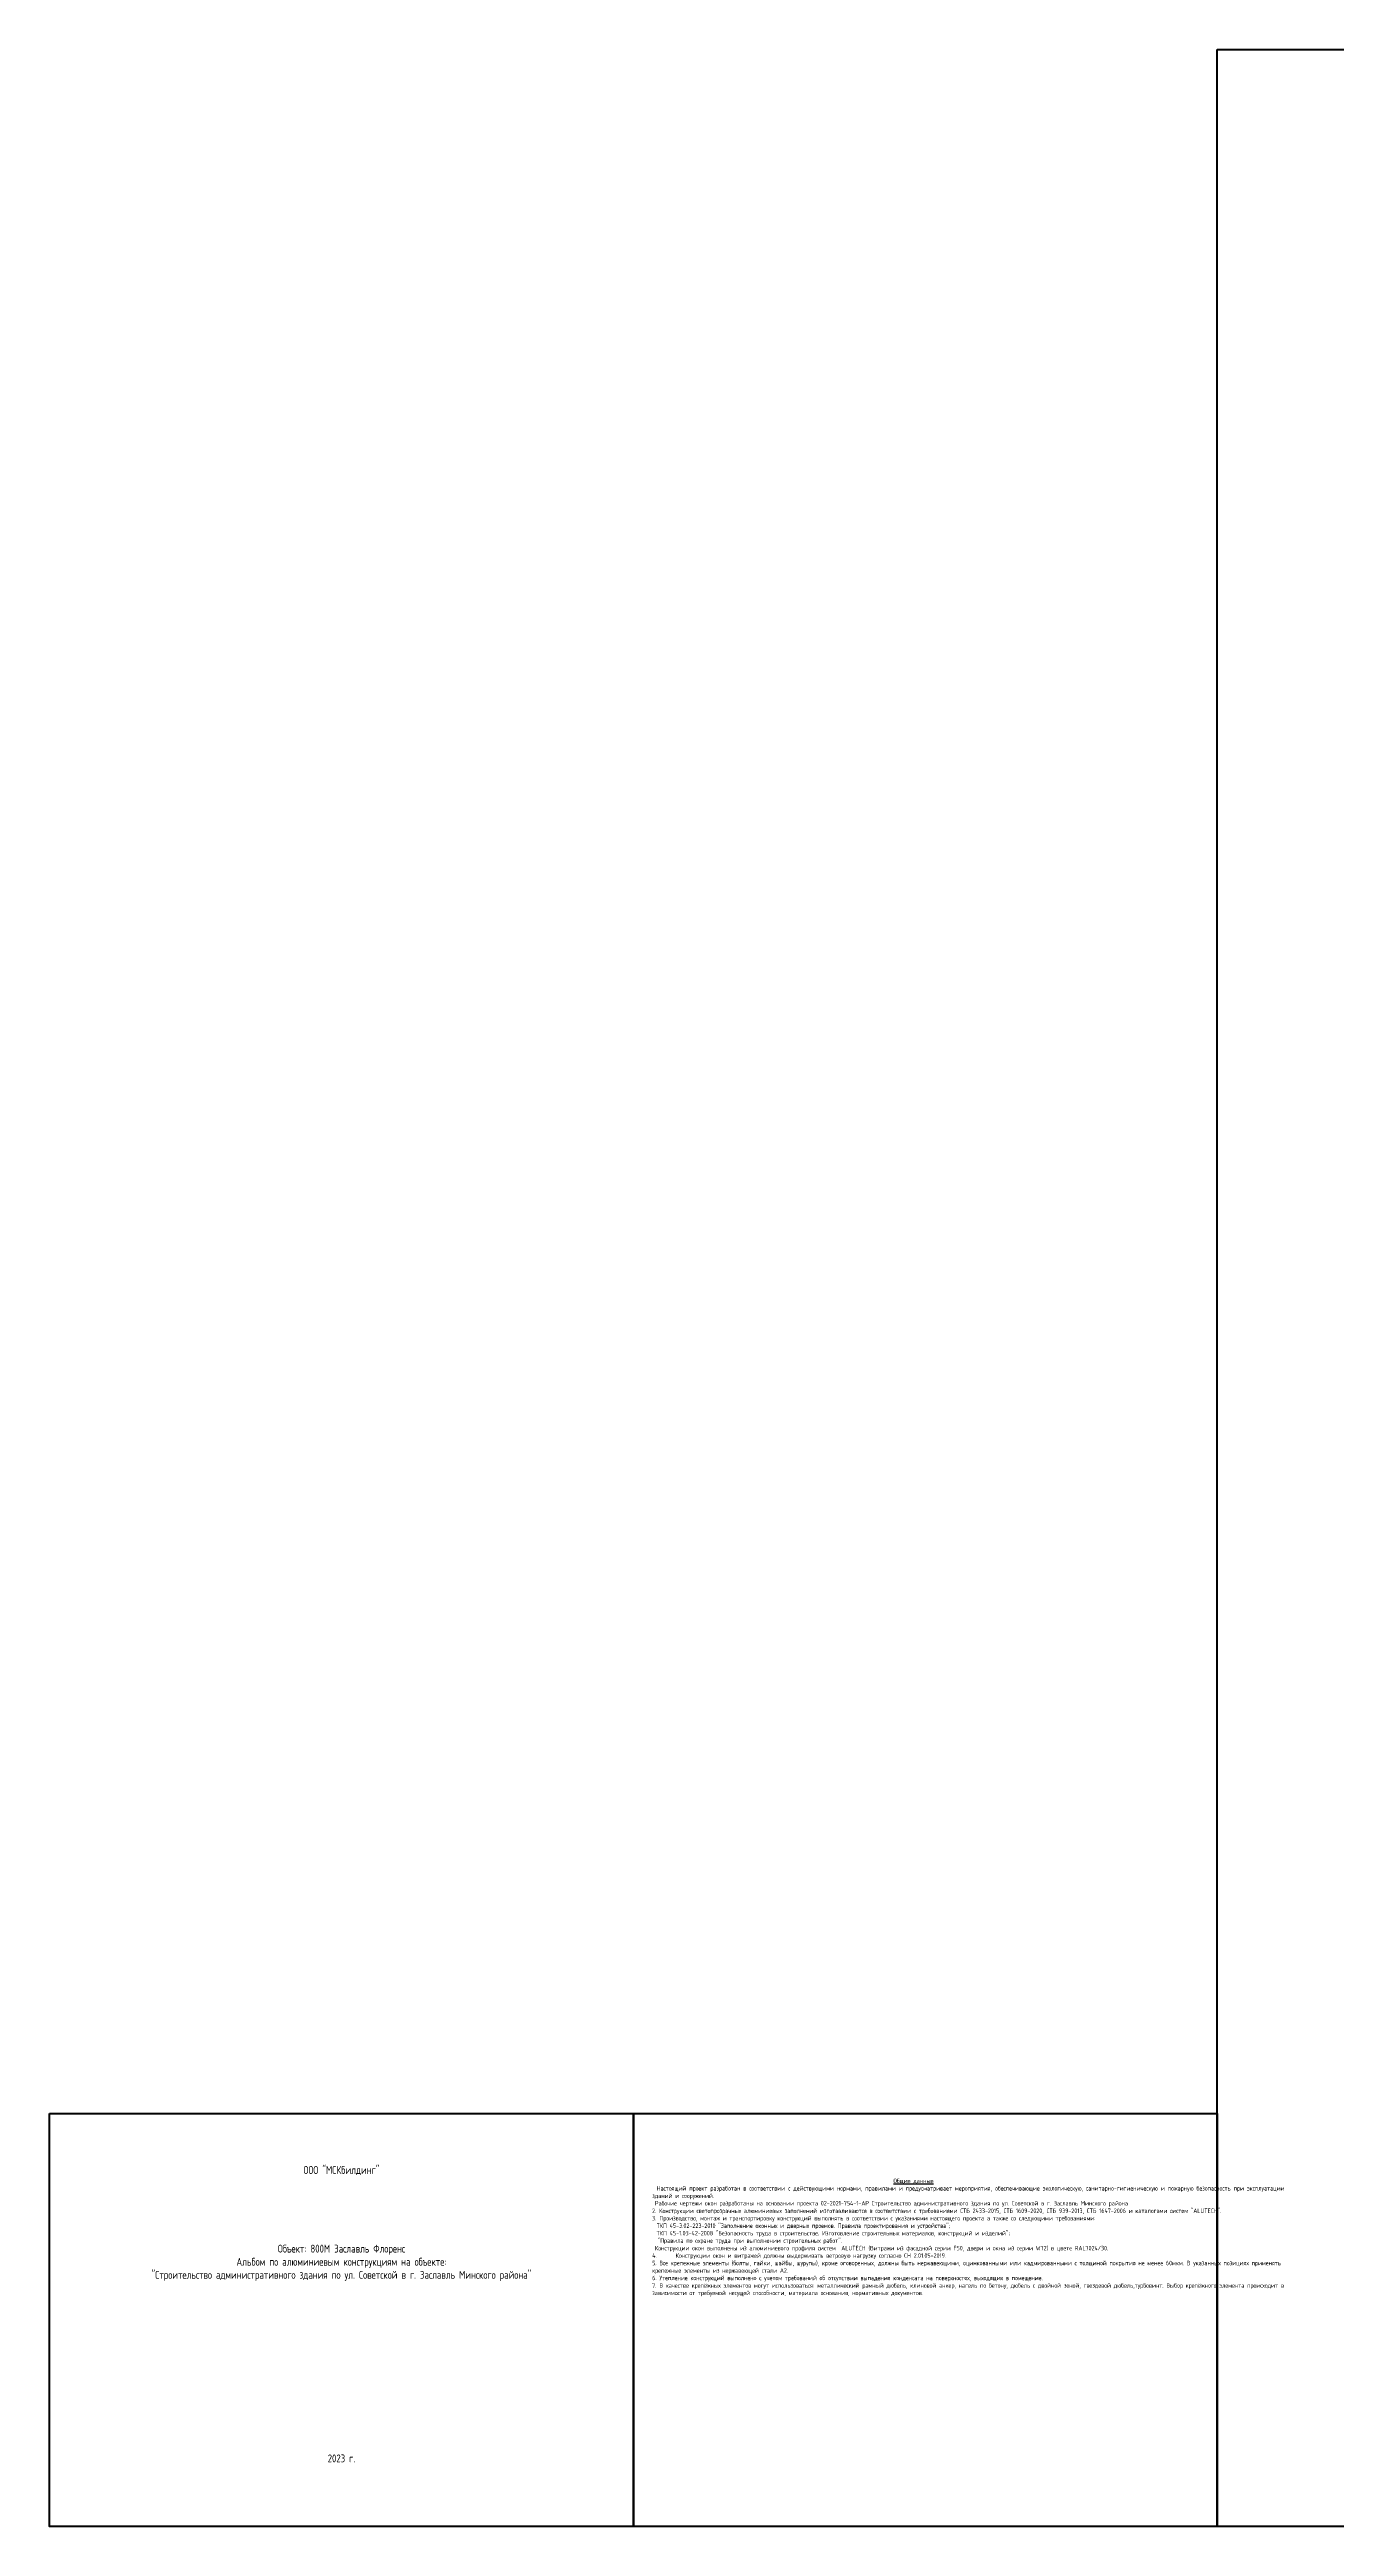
# Model space of a CAD drawing. Header units: millimetres. Extents: x -83618 to -12593, y -3271 to 55593.
# Drawn here: x -83618 to -57451, y 5193 to 55593 of the extents above; entities that cross this region are included whole.
import ezdxf

# ---------------------------------------------------------------- set-up
doc = ezdxf.new("R2010")
doc.units = ezdxf.units.MM
doc.layers.add('printme', color=5, linetype='Continuous', lineweight=40, plot=False)
doc.layers.add('Заполнения', color=50, linetype='Continuous')
doc.styles.get("Standard").update_dxf_attribs({"font": 'arial.ttf'})
doc.styles.add('ГОСТ 2.304', font='CS_Gost2304.shx')

msp = doc.modelspace()

# ---------------------------------------------------------------- linework, layer by layer
at = {"layer": 'printme', "ltscale": 25}
msp.add_lwpolyline([(-59858.31501, 55593.46474), (-24218.31501, 55593.46474), (-24218.31501, 5193.46474), (-59858.31501, 5193.46474)], close=True, dxfattribs=at)
at = {"layer": 'printme', "ltscale": 4}
for points in [[(-83618.31501, 13593.46474), (-71738.31501, 13593.46474), (-71738.31501, 5193.46474), (-83618.31501, 5193.46474)], [(-71738.31501, 13593.46474), (-59858.31501, 13593.46474), (-59858.31501, 5193.46474), (-71738.31501, 5193.46474)]]:
    msp.add_lwpolyline(points, close=True, dxfattribs=at)

# ---------------------------------------------------------------- texts
at = {"ltscale": 4, "insert": (-77678.31501, 12793.46474), "char_height": 160, "attachment_point": 2, "style": 'ГОСТ 2.304'}
msp.add_mtext_dynamic_manual_height_columns('\\PООО "МСКбилдинг"\\P\\P\\P\\P\\P\\PОбъект: 800М Заславль Флоренс^JАльбом по алюминиевым конструкциям на объекте:\\P"Строительство административного здания по ул. Советской в г. Заславль Минского района"\\P\\P\\P\\P\\P\\P\\P\\P\\P\\P                                                                                                    \\P\\P\\P                 \\P2023 г.', width=10109.2573592, gutter_width=0, heights=[7000], dxfattribs=at)
at = {"layer": 'Заполнения', "ltscale": 38, "insert": (-71355.27859, 12271.65151), "char_height": 91.2, "attachment_point": 1}
msp.add_mtext_dynamic_manual_height_columns('\\pxqc,t1;{\\Fcs_gost2304|c204;\\LОбщие данные\\l\\P\\pqj;^IНастоящий проект разработан в соответствии с действующими нормами, правилами и предусматривает мероприятия, обеспечивающие экологическую, санитарно-гигиеническую и пожарную безопасность при эксплуатации зданий и сооружений.\\P\\pq*,tz; Рабочие чертежи окон разработаны на основании проекта \\Fcs_gost2304|c0;02-2021-754-1-\\Fcs_gost2304|c204;АР\\Fcs_gost2304|c0; \\Fcs_gost2304|c204;Строительство административного здания по ул. Советской в г. Заславль Минского района\\Fcs_gost2304|c0;\\P\\Fcs_gost2304|c204;2. Конструкции светопрозрачных алюминиевых заполнений изготавливаются в соответствии с требованиями СТБ 2433-2015, СТБ 1609-2020, СТБ 939-2013, СТБ 1647-2006 и каталогами систем "ALUTECH".\\P\\pt1;3.^I Производство, монтаж и транспортировку конструкций выполнять в соответствии с указаниями настоящего проекта а также со следующими требованиями:\\P\\pqj;^IТКП 45-3.02-223-2010 "Заполнение оконных и дверных проемов. Правила проектирования и устройства";\\P^IТКП 45-1.03-42-2008 "Безопасность труда в строительстве. Изготовление строительных материалов, конструкций и изделий";\\P  "Правила по охране труда при выполнении строительных работ".\\P\\pq*,tz; Конструкции окон выполнены из алюминиевого профиля систем  ALUTECH (Витражи из фасадной серии \\Fcs_gost2304|c0;F50, \\Fcs_gost2304|c204;двери и окна из серии \\Fcs_gost2304|c0;W72)\\Fcs_gost2304|c204; в цвете \\Fcs_gost2304|c0;RAL7024/30.\\Fcs_gost2304|c204;\\P\\pt1;4.^I  Конструкции окон и витражей должны выдерживать ветровую нагрузку согласно СН 2.01.05-2019.\\P5.^I Все крепежные элементы (болты, гайки, шайбы, шурупы), кроме оговоренных, должны быть нержавеющими, оцинкованными или кадмированными с толщиной покрытия не менее 60мкм. В указанных позициях применять крепежные элементы из нержавеющей стали А2.\\P6.^I Утепление конструкций выполнено с учетом требований об отсутствии выпадения конденсата на поверхностях, выходящих в помещение.\\P7.^I В качестве крепёжных элементов могут использоваться: металлический рамный дюбель, клиновой анкер, нагель по бетону, дюбель с двойной зоной, гвоздевой дюбель,турбовинт. Выбор крепёжного элемента происходит в зависимости от требуемой несущей способности, материала основания, нормативных документов.}', width=10635.3894037, gutter_width=5235.99451, heights=[5167.59422], dxfattribs=at)

doc.saveas('drawing.dxf')
